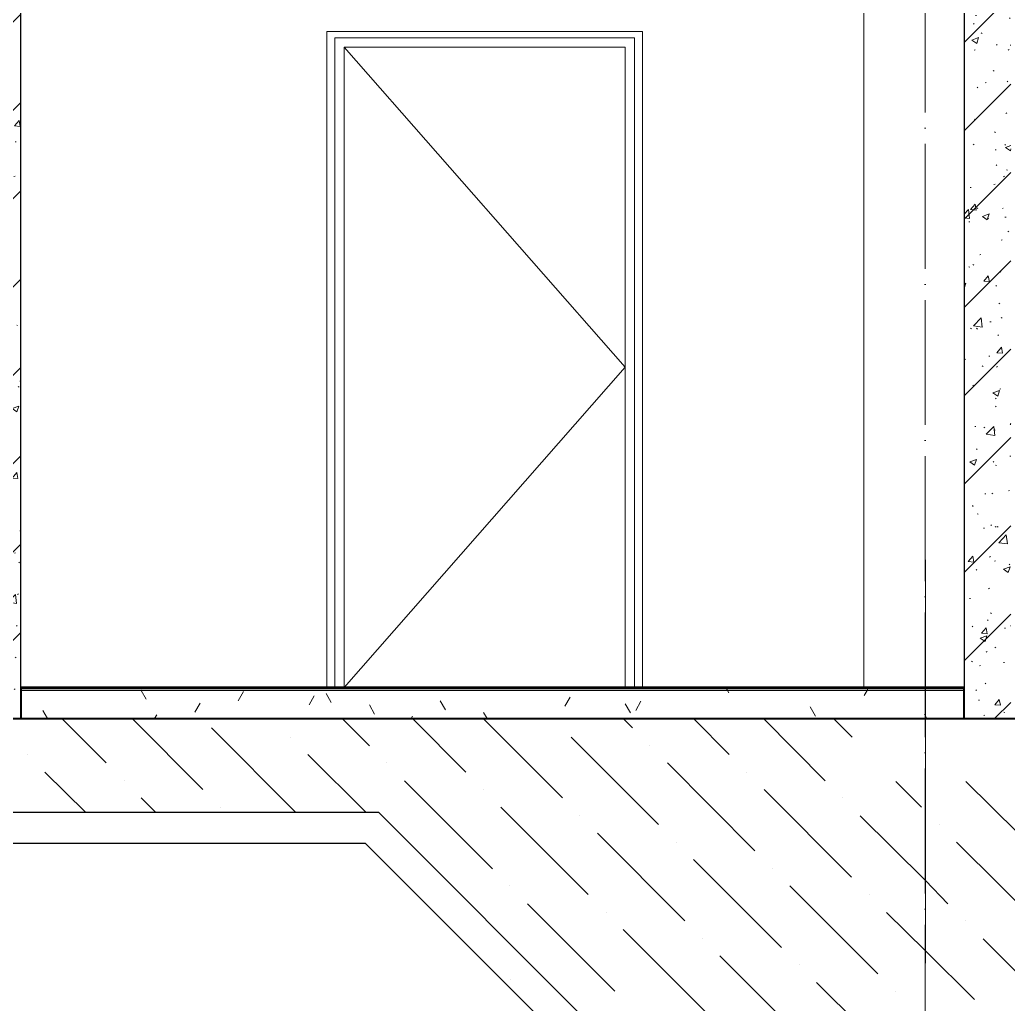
# Model space of a CAD drawing. Header units: millimetres. Extents: x -2951072 to 8268522, y -652067 to -630209.
# Drawn here: x 2659627 to 2662792, y -645135 to -641982 of the extents above; entities that cross this region are included whole.
import ezdxf

# ---------------------------------------------------------------- set-up
doc = ezdxf.new("R2010")
doc.units = ezdxf.units.MM
doc.header["$LTSCALE"] = 20
doc.linetypes.add('_ШПТ__20_т__2_5__Линия сетки', pattern=[25, 20, -2.5, 0, -2.5])
doc.linetypes.add('CENTER', pattern=[50.8, 31.75, -6.35, 6.35, -6.35])
doc.layers.get('0').update_dxf_attribs({"lineweight": 0})
for name, color, linetype in [('PDF _0', 7, 'Continuous'), ('PDF __PP__F_Plate', 7, 'Continuous'), ('PDF __PP_Axis', 7, 'Continuous'), ('PDF __PP_DIM Linear', 7, 'Continuous')]:
    doc.layers.add(name, color=color, linetype=linetype)
for name, color, linetype, lineweight, true_color in [('Двери', 7, 'Continuous', 9, 0x804000), ('Каркас_Импост', 7, 'Continuous', 9, 0x804000), ('Монтажный зазор', 7, 'Continuous', 9, 0x804000), ('Открывание', 7, 'Continuous', 9, 0x373737), ('Панель', 7, 'Continuous', 9, 0x804000), ('Фундамент несущей конструкции', 7, 'Continuous', 18, 0x400080)]:
    doc.layers.add(name, color=color, linetype=linetype, lineweight=lineweight, true_color=true_color)
for name, color, linetype, lineweight in [('Общие ребра', 7, 'Continuous', 18), ('ОСИ', 251, 'CENTER', 18), ('Перекрытия', 7, 'Continuous', 18), ('Стены', 7, 'Continuous', 18), ('Стены разрез', 7, 'Continuous', 30), ('Стены штриховка', 7, 'Continuous', 30)]:
    doc.layers.add(name, color=color, linetype=linetype, lineweight=lineweight)
pattern_1 = [(50, (2661175.67, -643812.97), (218.621, -19.127), [22.86, -251.46]), (355, (2661175.67, -643812.97), (-42.292, 229.268), [18.288, -201.168]), (100.451, (2661193.9, -643814.56), (176.331, 210.14), [19.428, -213.708]), (46.184, (2661175.67, -643752), (325.295, -50.452), [34.29, -377.19]), (96.636, (2661202.78, -643756.2), (284.883, 296.913), [29.142, -320.562]), (351.184, (2661175.67, -643752), (284.886, 296.91), [27.432, -301.752]), (21, (2661206.15, -643767.25), (181.9375, -122.718), [22.86, -251.46]), (326, (2661206.15, -643767.25), (74.162, 221.026), [18.288, -201.168]), (71.451, (2661221.31, -643777.48), (256.1, 98.305), [19.428, -213.708]), (37.5, (2661175.67, -643812.97), (3.7064, 101.4659), [3.353, -195.377, 3.353, -200.863, -201.93]), (37.5, (2661175.67, -643812.97), (3.7064, 101.4659), [-402.946, 3.353, -198.577]), (7.5, (2661175.67, -643812.97), (80.1836, 120.2165), [3.353, -113.081, 3.353, -190.805, -76.962]), (7.5, (2661175.67, -643812.97), (80.1836, 120.2165), [-310.591, 3.353, -73.609]), (327.5, (2661107.7, -643812.97), (162.7086, -6.875), [3.353, -72.847, 3.353, -234.391, -315.468]), (327.5, (2661107.7, -643812.97), (162.7086, -6.875), [-313.944, 3.353, -312.115]), (317.5, (2661077.22, -643812.97), (177.7547, 30.512), [3.353, -95.707, 3.353, -154.534, -224.028]), (317.5, (2661077.22, -643812.97), (177.7547, 30.512), [-256.946, 3.353, -220.675])]
pattern_2 = [(45, (2661175.67, -643812.97), (-141.421, 141.421), [])]
pattern_3 = [(0, (2661175.67, -643812.97), (406.4, 101.6), [33.528, -271.272, 33.528, -271.272, -1625.6]), (0, (2661175.67, -643812.97), (406.4, 101.6), [-609.6, 33.528, -576.072, 33.528, -271.272, -711.2]), (0, (2661175.67, -643812.97), (406.4, 101.6), [-1524, 33.528, -169.672, 33.528, -474.472]), (120, (2661328.07, -643762.17), (-291.188, 301.153), [33.528, -271.272, 33.528, -271.272, -1625.6]), (120, (2661328.07, -643762.17), (-291.188, 301.153), [-609.6, 33.528, -576.072, 33.528, -271.272, -711.2]), (120, (2661328.07, -643762.17), (-291.188, 301.153), [-1524, 33.528, -169.672, 33.528, -474.472]), (240, (2661378.87, -643558.97), (-115.212, -402.753), [33.528, -271.272, 33.528, -271.272, -1625.6]), (240, (2661378.87, -643558.97), (-115.212, -402.753), [-609.6, 33.528, -576.072, 33.528, -271.272, -711.2]), (240, (2661378.87, -643558.97), (-115.212, -402.753), [-1524, 33.528, -169.672, 33.528, -474.472])]

# ---------------------------------------------------------------- blocks, each defined once
blk = doc.blocks.new('101_Дверь_Однопольная_Деревянная_ГОСТ 475-2016 - ДВ_1Рл_2080х960_Г_ПрБ-1361026-_О__Р__1-1_')
at = {"layer": 'Каркас_Импост', "color": 7}
for p, q in [((29130, 2080), (28170, 2080)), ((28170, 2080), (28170, 0)), ((29130, 2080), (29130, 0)), ((28200, 2050), (29100, 2050)), ((28200, 0), (28200, 2050)), ((29100, 2050), (29100, 0))]:
    blk.add_line(p, q, dxfattribs=at)
at = {"layer": 'Монтажный зазор', "color": 7}
for p, q in [((29155, 2100), (28145, 2100)), ((28145, 2100), (28145, 0)), ((29155, 0), (29155, 2100)), ((28170, 0), (28170, 2080)), ((28170, 2080), (29130, 2080)), ((29130, 2080), (29130, 0))]:
    blk.add_line(p, q, dxfattribs=at)
at = {"layer": 'Открывание', "color": 7}
for p, q in [((29100, 1025), (28200, 2050)), ((28200, 0), (29100, 1025))]:
    blk.add_line(p, q, dxfattribs=at)
at = {"layer": 'Панель', "color": 7}
for p, q in [((28200, 2050), (28200, 0)), ((29100, 2050), (28200, 2050)), ((29100, 0), (29100, 2050))]:
    blk.add_line(p, q, dxfattribs=at)
blk = doc.blocks.new('фундам')
at = {"layer": 'PDF _0', "lineweight": 30}
for p, q in [((157614.2, 58250), (155114.1, 58250)), ((158513.8, 57350.3), (157614.2, 58250))]:
    blk.add_line(p, q, dxfattribs=at)
blk.add_lwpolyline([(166507.4, 57500.6), (166257.6, 57248.7), (164473, 57248.7), (163573.3, 58150.5), (161155.8, 58150.5), (160256.1, 57248.7), (158473.6, 57248.7), (157571.8, 58150.5), (155154.3, 58150.5), (154254.6, 57248.7), (147086.7, 57248.7)], dxfattribs=at)
at = {"layer": 'PDF __PP__F_Plate', "lineweight": 40}
blk.add_line((131980.3, 58550.6), (168255.9, 58550.6), dxfattribs=at)
at = {"layer": 'PDF __PP__F_Plate', "lineweight": 15}
for points in [[(156742, 58408.8), (156600.1, 58550.6)], [(157051.1, 58324.1), (156824.5, 58550.6)], [(157275.4, 58548.5), (157273.3, 58550.6)], [(157584.5, 58463.8), (157497.7, 58550.6)], [(157893.6, 58379.1), (157722.1, 58550.6)], [(158202.7, 58296.6), (157948.6, 58550.6)], [(158173, 58548.5), (158173, 58548.5)], [(158427.1, 58521), (158397.4, 58550.6)], [(158736.1, 58436.3), (158621.8, 58550.6)], [(159043.1, 58351.6), (158846.2, 58550.6)], [(159129.9, 58491.3), (159072.7, 58548.5)], [(157349.5, 58250), (157078.6, 58521)], [(157332.6, 58491.3), (157332.6, 58491.3)], [(158509.6, 58211.9), (158230.2, 58491.3)], [(158482.1, 58463.8), (158482.1, 58463.8)], [(156490.1, 58436.3), (156490.1, 58436.3)], [(157573.9, 58250), (157387.6, 58436.3)], [(157639.6, 58408.8), (157639.6, 58408.8)], [(158818.7, 58127.2), (158539.3, 58408.8)], [(156676.4, 58250), (156545.1, 58379.1)], [(158791.2, 58379.1), (158791.2, 58379.1)], [(156799.1, 58351.6), (156799.1, 58351.6)], [(157978.3, 58070), (157696.7, 58351.6)], [(157948.6, 58324.1), (157948.6, 58324.1)], [(159127.8, 58042.5), (158848.3, 58324.1)], [(159352.2, 58266.9), (159269.6, 58349.5)], [(159661.2, 58184.4), (159494, 58349.5)], [(156900.8, 58250), (156854.2, 58296.6)], [(159100.2, 58296.6), (159100.2, 58296.6)], [(157108.2, 58266.9), (157108.2, 58266.9)], [(158285.2, 57987.5), (158005.8, 58266.9)], [(158257.7, 58239.4), (158257.7, 58239.4)], [(159436.8, 57957.9), (159364.9, 58031.9), (159155.3, 58239.4)], [(159409.3, 58211.9), (159409.3, 58211.9)], [(158594.3, 57902.8), (158314.9, 58184.4)], [(158566.8, 58154.7), (158566.8, 58154.7)], [(159745.9, 57875.3), (159464.3, 58154.7)], [(158903.4, 57818.1), (158621.8, 58099.7)], [(158875.8, 58070), (158875.8, 58070)], [(158033.3, 58015), (158033.3, 58015)], [(159212.4, 57733.5), (158930.9, 58015)], [(159184.9, 57987.5), (159184.9, 57987.5)], [(158369.9, 57678.4), (158090.5, 57957.9)], [(158342.4, 57930.3), (158342.4, 57930.3)], [(159521.5, 57650.9), (159364.9, 57807.6), (159240, 57930.3)], [(159494, 57902.8), (159494, 57902.8)], [(158679, 57593.7), (158397.4, 57875.3)], [(158651.4, 57845.7), (158651.4, 57845.7)], [(159830.6, 57566.2), (159549, 57845.7)], [(158988, 57509.1), (158706.5, 57790.6)], [(158960.5, 57763.1), (158960.5, 57763.1)], [(158035.4, 57714.4), (158035.4, 57714.4)], [(159297.1, 57426.5), (159015.6, 57705.9)], [(159267.5, 57678.4), (159267.5, 57678.4)]]:
    blk.add_lwpolyline(points, dxfattribs=at)
at = {"layer": 'PDF __PP_Axis', "lineweight": 9}
blk.add_lwpolyline([(159364.9, 57767.3), (159364.9, 59058.7)], dxfattribs=at)
at = {"layer": 'PDF __PP_DIM Linear', "lineweight": 9}
blk.add_lwpolyline([(156513.4, 58150.5), (157140, 58150.5)], dxfattribs=at)

msp = doc.modelspace()

# ---------------------------------------------------------------- hatches: boundary and pattern name
at = {"layer": 'Перекрытия', "lineweight": 9}
h = msp.add_hatch(dxfattribs=at)
h.set_pattern_fill('FP_6', color=256, style=0, pattern_type=2)
h.set_pattern_definition([(216.87, (2661342.27, -643396.47), (1249.4985, 833.0022), [208.25, -1874.25]), (206.565, (2661592.17, -643521.42), (-416.5, -416.5), [465.66, -465.66]), (198.435, (2661592.17, -643729.67), (-832.9995, -416.501), [263.42, -1053.67])])
h.paths.add_polyline_path([(2659630.5, -644125.2), (2662650.5, -644125.2), (2662650.5, -644120.2), (2659630.5, -644120.2)], flags=0)
h = msp.add_hatch(dxfattribs=at)
h.set_pattern_fill('FP_5', color=256, style=0, pattern_type=2)
h.set_pattern_definition(pattern_3)
h.paths.add_polyline_path([(2659630.5, -644130.2), (2662650.5, -644130.2), (2662650.5, -644125.2), (2659630.5, -644125.2)], flags=0)
h = msp.add_hatch(dxfattribs=at)
h.set_pattern_fill('FP_5', color=256, style=0, pattern_type=2)
h.set_pattern_definition(pattern_3)
h.paths.add_polyline_path([(2659630.5, -644220.2), (2662650.5, -644220.2), (2662650.5, -644130.2), (2659630.5, -644130.2)], flags=0)
at = {"layer": 'Стены штриховка', "lineweight": 9}
h = msp.add_hatch(dxfattribs=at)
h.set_pattern_fill('FP_2', color=256, style=0, pattern_type=2)
h.set_pattern_definition(pattern_1)
h.paths.add_polyline_path([(2659630.5, -644220.2), (2659630.5, -640430.2), (2659480.5, -640430.2), (2659480.5, -644220.2)], flags=0)
h = msp.add_hatch(dxfattribs=at)
h.set_pattern_fill('FP_3', color=256, style=0, pattern_type=2)
h.set_pattern_definition(pattern_2)
h.paths.add_polyline_path([(2659630.5, -644220.2), (2659630.5, -640430.2), (2659480.5, -640430.2), (2659480.5, -644220.2)], flags=0)
h = msp.add_hatch(dxfattribs=at)
h.set_pattern_fill('FP_2', color=256, style=0, pattern_type=2)
h.set_pattern_definition(pattern_1)
h.paths.add_polyline_path([(2662650.5, -644220.2), (2662800.5, -644220.2), (2662800.5, -640430.2), (2662650.5, -640430.2), (2662650.5, -642433.8)], flags=0)
h = msp.add_hatch(dxfattribs=at)
h.set_pattern_fill('FP_3', color=256, style=0, pattern_type=2)
h.set_pattern_definition(pattern_2)
h.paths.add_polyline_path([(2662650.5, -644220.2), (2662800.5, -644220.2), (2662800.5, -640430.2), (2662650.5, -640430.2), (2662650.5, -642433.8)], flags=0)

# ---------------------------------------------------------------- linework, layer by layer
at = {"layer": 'Общие ребра'}
for p, q in [((2662650.5, -644125.2), (2659630.5, -644125.2)), ((2662650.5, -644130.2), (2659630.5, -644130.2))]:
    msp.add_line(p, q, dxfattribs=at)
at = {"layer": 'ОСИ', "linetype": '_ШПТ__20_т__2_5__Линия сетки'}
msp.add_line((2662525.5, -646280.4), (2662525.5, -634693), dxfattribs=at)
at = {"layer": 'Перекрытия', "lineweight": 40}
for p, q in [((2662650.5, -644120.2), (2659630.5, -644120.2)), ((2659630.5, -644120.2), (2659630.5, -644220.2)), ((2662650.5, -644220.2), (2662650.5, -644120.2)), ((2659630.5, -644220.2), (2662650.5, -644220.2))]:
    msp.add_line(p, q, dxfattribs=at)
at = {"layer": 'Стены'}
for p, q in [((2662330, -644120.2), (2662330, -640430.2)), ((2660610.5, -644120.2), (2660610.5, -642020.2)), ((2660610.5, -642020.2), (2661620.5, -642020.2)), ((2661620.5, -642020.2), (2661620.5, -644120.2))]:
    msp.add_line(p, q, dxfattribs=at)
at = {"layer": 'Стены разрез'}
for p, q in [((2659630.5, -644120.2), (2659630.5, -640430.2)), ((2662650.5, -640430.2), (2662650.5, -644120.2))]:
    msp.add_line(p, q, dxfattribs=at)
at = {"layer": 'Фундамент несущей конструкции', "color": 7, "lineweight": 30}
msp.add_line((2677810.5, -644220.2), (2634945.5, -644220.2), dxfattribs=at)

# ---------------------------------------------------------------- block references
msp.add_blockref('фундам', (2503162.1, -702770.8))
at = {"layer": 'Двери', "color": 7}
msp.add_blockref('101_Дверь_Однопольная_Деревянная_ГОСТ 475-2016 - ДВ_1Рл_2080х960_Г_ПрБ-1361026-_О__Р__1-1_', (2632465.5, -644120.2), dxfattribs=at)

doc.saveas('drawing.dxf')
